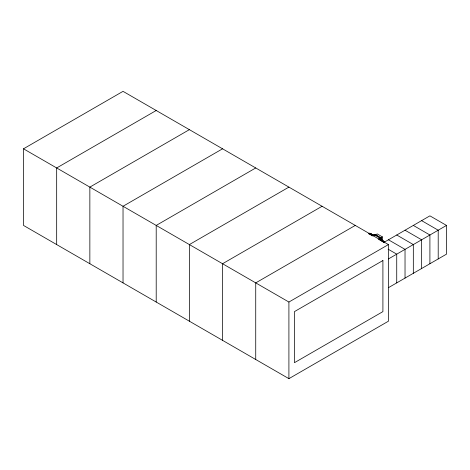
<?xml version="1.0" encoding="UTF-8"?>
<svg xmlns="http://www.w3.org/2000/svg" width="470" height="470" viewBox="0 0 470 470"><rect width="100%" height="100%" fill="white"/><g stroke="black" fill="none" stroke-linecap="round" stroke-linejoin="round"><path stroke-width="0.7" d="M369.626 233.49C368.938 233.525 372.128 233.849 372.869 235.065L369.543 233.443M370.295 233.954L370.295 233.555L369.931 233.666M370.319 233.59L369.455 234.037L369.972 234.336L370.448 233.966M370.836 233.89L370.666 234.377M371.335 234.554L371.852 234.847L371.852 234.454L371.012 234.935L371.529 235.235L372.393 234.788L371.382 235.1M372.869 235.065L369.626 233.39M380.43 240.311L381.205 239.876L384.272 241.997M381.705 240.534L381.705 240.135L381.505 240.54M382.198 240.446L382.239 240.763M383.279 241.075L383.109 241.463M383.579 241.445L383.779 241.733M380.947 240.023L384.102 242.032L384.272 241.645M23.5 148.808L123.028 91.344L388.443 244.576L388.443 321.192L288.909 378.656L23.5 225.424L23.5 148.808L288.909 302.04L388.443 244.576M156.204 110.497L56.676 167.96L56.676 244.576M189.381 129.65L89.852 187.113L89.852 263.735M222.557 148.808L123.028 206.265L123.028 282.887M255.733 167.96L156.204 225.424L156.204 302.04M288.909 187.113L189.381 244.576L189.381 321.192M322.091 206.265L222.557 263.729L222.557 340.351M355.267 225.424L255.733 282.887L255.733 359.503M368.697 233.778L369.825 233.179M368.744 233.854L369.778 233.255M369.955 234.354L370.818 233.854L370.818 234.254M371.335 234.154L370.472 234.648L370.965 234.266M370.989 234.947L371.852 234.454M372.005 235.558L372.892 235.047M372.058 235.875L373.926 234.8L374.443 235.1M372.593 235.77L374.966 234.401L381.182 237.99L381.182 240.053M372.957 235.958L374.619 235L380.148 238.19L378.491 239.148M380.665 237.891L382.392 236.898L382.392 238.889L380.665 239.888M378.814 239.359L381.182 237.99M379.437 239.453L380.665 238.689L381.182 238.989L379.302 240.076M380.318 240.334L381.182 239.835M381.24 239.953L382.392 239.289L382.392 240.622M382.069 240.675L380.841 240.634L381.705 240.135M381.358 240.934L382.222 240.434L382.222 240.834L381.182 240.235M382.739 240.734L381.875 241.233L382.586 240.875M383.779 241.333L382.75 241.739L383.626 241.574M383.256 242.232L384.378 241.586L380.665 239.541M384.296 242.185L429.909 215.847L446.5 225.424L446.5 254.153L388.443 287.675M388.443 258.941L446.5 225.424M369.455 233.49L369.109 233.678M370.149 234.289L370.666 234.089M372.046 235.535L372.522 235.165M380.859 240.622L381.552 240.376M383.021 241.821L383.408 241.445M383.22 242.038L383.925 241.844M371.183 234.389L370.577 234.636L370.865 234.8M421.619 220.636L438.204 230.212L438.204 258.941M413.324 225.424L429.909 235L429.909 263.729M405.028 230.212L421.619 239.788L421.619 268.523M396.733 235L413.324 244.576L413.324 273.311M388.443 239.788L405.028 249.364L405.028 278.099M382.392 236.898L377.21 233.901L375.483 234.9L380.089 237.562M373.903 234.865L374.379 235.135M380.641 238.754L381.117 239.03L381.117 239.8M369.778 233.155L373.45 235.276M381.035 239.976L384.102 241.745M382.739 241.133L383.256 241.433L383.256 241.034M388.132 249.188L396.733 254.153L396.733 282.887M384.337 241.557L384.378 242.779M383.925 241.745L383.925 242.132M382.239 240.822L382.239 240.476L382.069 240.963M381.852 240.552L381.899 240.963M381.335 240.252L380.947 240.611M371.829 234.753L371.7 234.877M288.909 302.04L288.909 378.656M382.909 260.539L294.443 311.616L294.443 362.693L382.909 311.616L382.909 260.539"/></g></svg>
